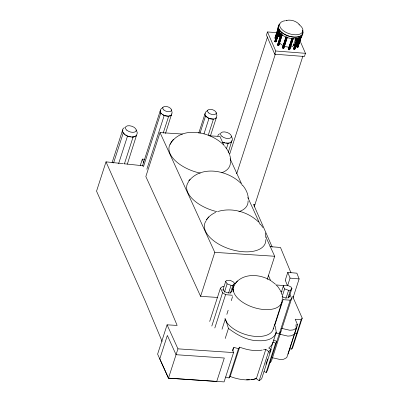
<?xml version="1.0" encoding="UTF-8"?>
<svg xmlns="http://www.w3.org/2000/svg" width="402" height="402" viewBox="0 0 402 402"><rect width="100%" height="100%" fill="white"/><g stroke="black" fill="none" stroke-linecap="round" stroke-linejoin="round"><path stroke-width="0.6" d="M282.129 300.098C282.264 304.153 278.832 307.163 275.254 308.359A25.346 13.321 17.9 0 1 250.506 306.334A25.346 13.321 17.9 0 1 233.577 291.681C232.924 289.269 233.205 286.44 234.984 284.566M136.786 134.454L127.328 164.162M136.992 134.253L137.278 132.725L136.253 129.967M171.714 113.746L165.503 133.489M171.88 113.746L172.106 112.525L171.448 109.831M205.12 113.419L204.894 114.645C206.467 118.389 211.482 119.866 215.181 118.761L216.261 117.876L215.125 118.394M232.029 140.127L228.271 152.413M232.14 140.434L232.426 138.906L231.401 136.147M123.364 163.689L106.017 161.855L96.545 191.166L145.298 301.234L162.137 341.499M112.057 162.775L123.067 128.685L124.414 127.58M113.555 163.036L123.203 133.152L123.027 132.072M118.625 163.624L127.504 136.132L125.595 134.806M124.364 163.986L133.052 137.092L134.57 136.399M140.273 165.564L142.353 159.112L144.851 159.338M142.398 166.076L160.74 109.294L162.921 107.404M143.403 166.885L160.77 113.113L160.348 110.515L160.117 111.736C161.689 115.48 166.704 116.957 170.408 115.851L171.483 114.967L168.649 116.263L164.212 115.495L162.735 114.475M146.841 169.267L164.212 115.495M182.493 134.047L160.036 132.59L145.836 176.558L200.593 296.334L217.437 297.43M163.242 132.992L168.649 116.263M198.754 133.137L205.517 112.198L207.698 110.314M199.95 133.348L205.548 116.022L205.377 114.982M203.97 133.936L208.985 118.404L205.548 116.022M208.211 135.303L213.422 119.173L208.985 118.404M210.472 135.801L216.653 116.655L216.884 115.434L216.221 112.741M217.824 136.087L218.216 134.861L219.562 133.76M106.017 161.855L154.765 271.923L177.141 325.419L167.081 324.831L157.614 354.142L168.478 378.156L216.738 381.473L224.311 358.021L176.051 354.71L167.353 335.439L159.78 358.891L168.478 378.156L224.08 381.9L233.547 352.589L232.522 349.705L233.929 347.434L238.486 348.655L239.652 347.162C246.773 349.835 254.692 351.428 262.255 350.082M226.457 148.65L228.195 143.273L229.21 142.81M276.747 32.647L267.476 31.949L266.451 35.125L274.717 54.185L304.425 56.496L305.455 53.32L299.837 40.381M229.411 154.931L267.556 36.833M275.933 38.698L274.938 38.004L277.993 28.542M274.988 38.321L278.043 28.859M277.953 29.572L275.28 37.853L274.938 38.004M275.4 38.602L278.264 29.733M274.777 41.587L278.36 30.034L274.777 41.587L275.194 41.868L276.063 41.808L279.31 31.753M278.315 31.065L275.068 41.12L274.727 41.27M277.078 35.15L278.415 31.009M275.194 41.868L278.822 30.632M275.727 41.964L279.164 31.316M279.068 32.034L276.063 41.808M280.536 32.889L279.39 36.436L278.521 36.502L278.053 35.904L279.39 31.763M278.109 36.215L279.445 32.075M278.586 35.155L279.541 32.2M278.521 36.502L279.857 32.361M168.478 378.156L177.945 348.846L167.081 324.831M279.053 36.592L280.199 33.044M280.294 33.17L279.39 36.436M277.536 45.14L281.114 33.592L277.536 45.14L277.948 45.426L278.822 45.361L282.259 34.718M274.717 54.185L275.742 51.009L267.476 31.949M278.782 41.718L277.827 44.672L277.486 44.828M280.691 35.803L281.264 34.029M277.948 45.426L281.576 34.19L281.164 33.904M236.683 173.775L275.405 53.883M278.48 45.516L281.923 34.873M282.018 34.999L278.822 45.361M200.593 296.334L214.794 252.366L160.036 132.59M287.435 37.019L283.807 48.255L282.933 48.315L282.47 47.717L285.907 37.074M282.521 48.029L286.149 36.793L286.561 37.079L282.933 48.315M283.003 46.974L286.058 37.512M283.465 48.411L287.093 37.175M287.194 37.296L283.807 48.255M293.118 39.064L289.681 49.707L288.807 49.768L288.345 49.17L291.782 38.527M288.395 49.486L292.023 38.25M290.787 42.511L288.686 49.019L288.345 49.17M291.55 40.145L292.123 38.371M288.807 49.768L292.435 38.532L293.309 38.471M289.339 49.863L292.968 38.627M293.068 38.748L289.681 49.707M293.566 45.456L295.676 38.788M295.772 38.914L295.445 40.406L295.103 40.562M295.445 40.406L296.018 38.632M296.972 38.15L293.535 48.798L293.998 49.396L294.872 49.33L298.5 38.095L298.163 38.25L294.53 49.486M293.586 49.109L297.028 38.466M293.877 48.642L295.596 43.321M296.359 40.954L296.932 39.18M293.998 49.396L297.631 38.16M294.822 49.019L298.45 37.783M297.857 44.119L296.862 43.426L298.58 38.105M296.912 43.743L298.827 37.828M297.395 42.682L298.922 37.949M297.324 44.024L299.239 38.115M301.279 36.15L301.621 35.994L297.993 47.23L297.118 47.29L296.656 46.692L299.52 37.823M296.706 47.009L299.761 37.547M297.57 44.763L299.671 38.26M297.118 47.29L300.364 37.24M297.651 47.386L301.088 36.738M298.133 46.325L301.188 36.863M209.678 321.474L220.452 288.123L222.753 286.365L223.929 286.43M222.814 290.339L225.703 281.4L226.492 280.46L230.095 280.254L233.688 282.139L234.416 283.425L231.723 291.772M211.799 326.067L222.572 292.716L220.452 288.123M224.427 292.219L227.12 283.872L225.703 281.4M214.804 328.007L225.572 294.656L222.572 292.716M254.175 206.929L302.917 56.029M228.577 293.088L231.08 285.335L232.954 285.229L234.416 283.425M230.452 292.978L232.954 285.229M222.02 329.263L225.406 318.766M226.828 314.374L228.17 310.208M231.25 300.676L232.597 296.51M225.2 338.504L228.452 328.434L225.587 319.334M232.793 350.951L233.929 347.434M225.597 377.051L229.019 377.965L238.486 348.655M229.019 377.965L230.185 376.473L239.652 347.162M267.199 279.43L274.682 256.26L265.817 236.863M281.119 292.952L283.234 286.395L283.988 285.46L287.601 285.239L291.214 287.149L291.917 288.425L289.028 297.364M285.294 280.104L287.787 272.385L296.882 273.189L299.123 278.928L292.877 298.274M282.119 296.621L284.621 288.872L283.234 286.395M256.35 378.664L265.817 349.348L268.606 351.464L259.139 380.774L256.35 378.664C247.717 381.086 238.431 379.624 230.185 376.473M273.214 329.072L281.892 302.203M274.606 325.861L283.068 299.656L282.073 299.003M287.556 285.817L290.048 278.099L287.787 272.385M285.882 298.681L288.576 290.334L290.45 290.224L291.917 288.425M265.893 364.318L266.843 361.383M267.064 360.694L267.642 358.916M269.491 353.177L276.244 332.268L275.471 327.133L274.405 324.906M273.526 339.997L276.822 341.404L275.621 343.223L273.089 342.042L271.536 345.333L268.742 348.047L271.119 349.479L261.652 378.79L259.139 380.774M287.948 297.977L290.45 290.224M264.129 371.589L266.154 372.533L275.621 343.223M290.023 294.606L291.651 298.485L290.174 300.193L267.355 370.714L266.154 372.533M291.651 298.485L271.45 361.016L269.973 362.725M288.068 354.162L297.535 324.846L295.937 324.846L296.234 328.298L286.767 357.609L283.706 359.237L280.34 359.569L272.164 357.674M289.912 348.921L291.701 349.087L301.168 319.776L302.198 318.108L292.621 296.445L293.445 296.515M302.198 318.108L292.731 347.418L291.701 349.087M170.041 144.418C180.805 125.364 210.045 131.374 223.221 144.564M276.244 332.268C274.184 339.524 265.642 340.996 259.114 340.74C247.607 340.971 237.396 335.102 228.452 328.434M297.781 331.786L296.751 333.454L294.37 333.233M190.091 179.403L188.674 181.186C201.357 164.875 227.783 170.247 240.939 183.317M215.678 212.346C211.96 213.985 208.643 216.527 206.387 219.939L207.437 218.623M170.956 142.434L172.006 141.117M172.373 140.65L173.398 139.368M207.804 218.155L208.829 216.869M231.894 291.239L230.431 293.043L226.467 292.661L223.432 290.435L223.18 289.214M287.927 298.043L289.39 296.239M236.1 282.571L234.999 283.902C243.029 272.852 259.777 273.898 270.385 280.405M236.391 282.219L237.461 280.938M280.918 331.705L279.44 333.414L275.3 333.102M268.606 351.464L271.119 349.479M296.234 328.298L293.174 329.926L289.807 330.258L281.631 328.364M294.339 334.157L291.284 335.786L287.912 336.122L279.737 334.228M278.053 35.904L278.395 35.748M282.47 47.717L282.812 47.562M296.862 43.426L297.204 43.275M296.656 46.692L296.998 46.542M135.585 135.936L136.595 135.474L135.253 136.579C130.625 137.961 124.354 136.117 122.389 131.434L122.675 129.906L122.851 130.987M230.728 142.117L231.743 141.655L230.396 142.76L228.195 143.273L225.477 143.112L222.648 142.313L225.115 142.74M255.888 378.543L253.064 379.528L251.275 379.609M218.16 211.422C232.235 207.296 248.235 211.934 258.652 222.07M263.446 349.835L265.817 349.348M286.586 20.401C291.128 19.422 296.229 21.065 299.344 24.512M246.491 379.82L249.481 379.689M209.316 135.791L219.924 136.479L224.356 146.177M214.794 252.366L274.682 256.26M177.945 348.846L233.547 352.589M254.974 204.457L253.511 204.352L272.189 247.059M283.068 299.656L290.174 300.193M275.742 51.009L305.455 53.32M269.908 246.617L280.49 247.476L291.008 272.913M275.968 284.923L283.877 285.601M225.572 294.656L232.366 295.264M290.048 278.099L299.123 278.928M301.168 319.776L295.214 319.228L297.535 324.846M286.229 297.877L283.963 297.656L282.445 296.545M124.605 163.82L143.192 165.785M280.259 291.349L282.083 291.556M226.346 142.951L228.195 143.273M127.504 136.132L130.585 136.665M131.816 136.881L133.052 137.092M284.621 288.872L288.576 290.334M227.12 283.872L231.08 285.335M160.77 113.113L161.755 113.791M123.203 133.152L124.64 134.147M271.209 280.908L275.576 284.279M276.566 285.325L278.35 287.314L280.551 290.812M242.728 185.357C245.868 189.091 248.2 193.779 248.29 198.729M260.441 224.11L262.958 227.567M225.009 146.604L227.527 150.067L229.386 153.825M230.09 158.725L242.346 185.533M247.823 197.508L260.079 224.316M268.43 275.491L270.616 280.621M232.431 288.691L232.909 289.827M285.264 280.199L287.299 285.345M142.353 159.112L143.7 162.549M281.435 292.947L281.963 294.591M265.265 232.919L266.008 237.476M229.828 155.413L230.457 157.74L230.653 161.654M297.942 46.918L297.993 47.23M233.21 289.445L233.577 291.686M282.315 296.756L282.43 298.455M302.565 30.833A12.673 6.658 17.9 0 1 290.214 36.466A12.673 6.658 17.9 0 1 278.953 24.994M298.927 24.502A12.07 6.342 17.9 0 1 299.214 34.331A12.07 6.342 17.9 0 1 281.968 29.552A12.07 6.342 17.9 0 1 285.284 20.723M285.812 20.673A12.07 6.342 17.9 0 1 286.917 20.633M302.5 30.356A12.824 6.739 17.9 0 1 289.4 36.336A12.824 6.739 17.9 0 1 279.747 23.889M302.404 34.884A12.824 6.739 17.9 0 1 287.646 37.667A12.824 6.739 17.9 0 1 278.259 26.648M293.857 43.898A7.693 4.04 17.9 0 1 290.566 47.039M289.43 47.129A7.693 4.04 17.9 0 1 284.289 46.129M283.209 45.642A7.693 4.04 17.9 0 1 279.355 42.205M273.405 328.037A25.341 13.316 17.9 0 1 250.366 335.725A25.341 13.316 17.9 0 1 224.899 318.555M265.782 239.632A31.828 16.723 17.9 0 1 229.989 249.109A31.828 16.723 17.9 0 1 206.352 220.497M248.064 200.884A31.828 16.723 17.9 0 1 238.878 211.683M217.417 211.764A31.828 16.723 17.9 0 1 188.633 181.749M230.351 162.132A31.828 16.723 17.9 0 1 221.728 172.734M200.276 173.141A31.828 16.723 17.9 0 1 170.92 142.996M221.969 136.399A5.658 2.975 17.9 0 0 231.185 137.293A5.658 2.975 17.9 0 0 224.743 131.926A5.658 2.975 17.9 0 0 221.969 136.399M126.821 130.218A5.658 2.975 17.9 0 0 136.037 131.112A5.658 2.975 17.9 0 0 129.595 125.746A5.658 2.975 17.9 0 0 126.821 130.218M208.678 112.937A4.528 2.377 17.9 0 0 216.05 113.655A4.528 2.377 17.9 0 0 210.894 109.359A4.528 2.377 17.9 0 0 208.678 112.937M163.9 110.027A4.528 2.377 17.9 0 0 171.277 110.746A4.528 2.377 17.9 0 0 166.116 106.455A4.528 2.377 17.9 0 0 163.9 110.027"/></g></svg>
